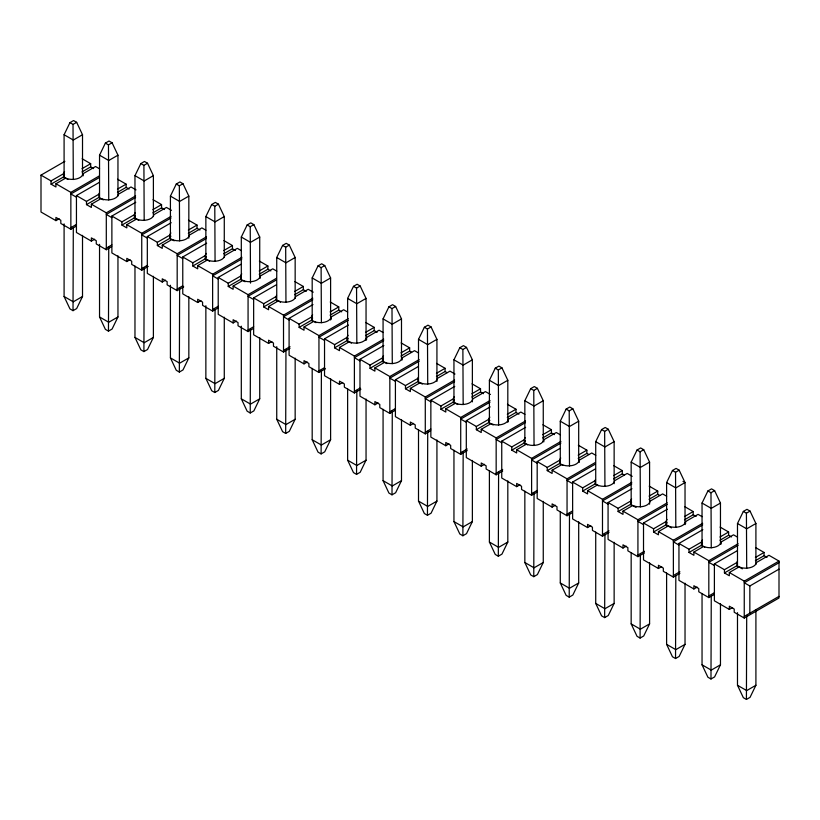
<?xml version="1.0" encoding="UTF-8"?>
<svg xmlns="http://www.w3.org/2000/svg" width="820" height="820" viewBox="0 0 820 820"><rect width="100%" height="100%" fill="white"/><g stroke="black" fill="none" stroke-linecap="round" stroke-linejoin="round"><path stroke-width="1.23" d="M64.093 223.891L64.093 296.491L69.956 308.894L73.021 310.667L73.298 227.929M99.538 244.35L99.538 316.95L105.39 329.363L108.465 331.136L108.742 247.117M134.972 266.09L134.972 337.42L140.835 349.822L143.91 351.595L144.187 267.587M170.416 285.278L170.416 357.879L176.279 370.281L179.344 372.054L179.631 288.045M205.861 305.737L205.861 378.338L211.724 390.75L214.789 392.524L215.065 309.786M241.305 326.196L241.305 398.807L247.158 411.209L250.233 412.983L250.51 328.974M276.74 346.665L276.74 419.266L282.603 431.668L285.678 433.442L285.954 349.433M312.184 368.395L312.184 439.725L318.047 452.138L321.112 453.911L321.399 369.892M347.629 388.864L347.629 460.194L353.492 472.597L356.556 474.37L356.833 390.351M383.073 409.323L383.073 480.653L388.926 493.056L392.001 494.829L392.278 410.82M418.507 429.782L418.507 501.112L424.37 513.525L427.445 515.288L427.722 431.279M453.952 450.241L453.952 521.582L459.815 533.984L462.88 535.757L463.167 451.738M489.396 470.711L489.396 542.04L495.259 554.443L498.324 556.216L498.601 472.207M524.841 491.17L524.841 562.499L530.694 574.902L533.769 576.675L534.045 492.666M560.275 511.629L560.275 582.958L566.138 595.371L569.213 597.144L569.49 513.125M595.72 532.098L595.72 603.428L601.583 615.83L604.647 617.603L604.934 534.865M631.164 552.557L631.164 623.887L637.027 636.289L640.092 638.062L640.369 555.324M666.609 573.016L666.609 644.346L672.461 656.758L675.536 658.532L675.813 575.794M702.043 593.485L702.043 664.815L707.906 677.217L710.981 678.991L711.258 596.253M737.487 612.673L737.487 685.274L743.351 697.676L746.415 699.45L746.702 615.441M64.093 178.032L64.093 134.726L69.956 122.641L73.585 120.55L76.649 122.323L82.512 134.726L82.512 175.49M99.538 198.491L99.538 155.185L105.39 143.1L109.019 141.009L112.094 142.782L117.957 155.185L117.957 195.949M134.972 218.96L134.972 175.654L140.835 163.57L144.463 161.468L147.538 163.241L153.391 175.654L153.391 216.408M82.512 235.35L82.512 296.491L76.649 308.576L73.021 310.667M170.416 239.419L170.416 196.113L176.279 184.028L179.908 181.937L182.973 183.711L188.836 196.113L188.836 238.148M117.957 255.819L117.957 316.95L112.094 329.035L108.465 331.136M205.861 259.878L205.861 216.572L211.724 204.487L215.352 202.397L218.417 204.17L224.28 216.572L224.28 257.337M153.391 276.279L153.391 337.42L147.538 349.505L143.91 351.595M241.305 280.348L241.305 237.041L247.158 224.957L250.787 222.855L253.862 224.629L259.725 237.041L259.725 277.795M188.836 296.737L188.836 357.879L182.973 369.963L179.344 372.054M276.74 300.807L276.74 257.5L282.603 245.416L286.231 243.325L289.306 245.098L295.159 257.5L295.159 298.255M224.28 317.196L224.28 378.338L218.417 390.422L214.789 392.524M312.184 321.266L312.184 277.959L318.047 265.875L321.676 263.784L324.74 265.557L330.603 277.959L330.603 319.995M259.725 337.666L259.725 398.807L253.862 410.892L250.233 412.983M347.629 341.735L347.629 298.418L353.492 286.344L357.12 284.243L360.185 286.016L366.048 298.418L366.048 340.454M295.159 358.125L295.159 419.266L289.306 431.351L285.678 433.442M383.073 362.194L383.073 318.888L388.926 306.803L392.554 304.712L395.63 306.475L401.492 318.888L401.492 359.642M330.603 378.584L330.603 439.725L324.74 451.81L321.112 453.911M418.507 382.653L418.507 339.347L424.37 327.262L427.999 325.171L431.074 326.944L436.927 339.347L436.927 381.382M366.048 399.053L366.048 460.194L360.185 472.279L356.556 474.37M453.952 403.122L453.952 359.806L459.815 347.721L463.443 345.63L466.508 347.403L472.371 359.806L472.371 401.841M401.492 419.512L401.492 480.653L395.63 492.738L392.001 494.829M489.396 423.581L489.396 380.275L495.259 368.19L498.888 366.089L501.953 367.862L507.816 380.275L507.816 422.31M436.927 439.971L436.927 501.112L431.074 513.197L427.445 515.288M524.841 444.04L524.841 400.734L530.694 388.649L534.322 386.558L537.397 388.332L543.26 400.734L543.26 441.498M472.371 460.44L472.371 521.582L466.508 533.656L462.88 535.757M560.275 464.499L560.275 421.193L566.138 409.108L569.767 407.017L572.842 408.79L578.694 421.193L578.694 461.957M507.816 480.899L507.816 542.04L501.953 554.125L498.324 556.216M595.72 483.697L595.72 441.662L601.583 429.577L605.211 427.476L608.276 429.249L614.139 441.662L614.139 483.697M543.26 501.358L543.26 562.499L537.397 574.584L533.769 576.675M631.164 505.427L631.164 462.121L637.027 450.036L640.656 447.945L643.72 449.719L649.583 462.121L649.583 504.156M578.694 521.827L578.694 582.958L572.842 595.043L569.213 597.144M666.609 525.886L666.609 482.58L672.461 470.495L676.09 468.404L679.165 470.178L685.028 482.58L685.028 524.615M614.139 542.286L614.139 603.428L608.276 615.512L604.647 617.603M702.043 546.356L702.043 503.049L707.906 490.965L711.534 488.863L714.609 490.637L720.462 503.049L720.462 543.803M649.583 562.745L649.583 623.887L643.72 635.971L640.092 638.062M737.487 566.815L737.487 523.508L743.351 511.424L746.979 509.333L750.044 511.106L755.907 523.508L755.907 564.262M685.028 583.204L685.028 644.346L679.165 656.43L675.536 658.532M720.462 603.674L720.462 664.815L714.609 676.9L710.981 678.991M755.907 610.121L755.907 685.274L750.044 697.359L746.415 699.45M69.956 122.641L73.021 124.414L76.649 122.323M82.512 134.726L73.298 140.046L64.093 134.726M59.183 218.766L55.934 220.641L41 212.021L41 175.131L64.882 161.335M105.39 143.1L108.465 144.873L112.094 142.782M41 175.131L51.045 180.923L63.54 173.717A10.824 6.252 0 0 1 64.554 171.585M51.045 180.923L51.045 184.151L63.54 176.935A10.824 6.252 0 0 1 64.554 174.803M51.045 184.151L55.934 186.97L55.934 183.752L65.702 178.104A10.783 6.232 0 0 0 76.649 178.893A10.783 6.232 0 0 0 83.066 173.717L95.561 166.511L99.579 168.828M81.99 168.705L90.671 163.692L90.671 166.911L81.99 171.923M117.957 155.185L108.742 160.505L99.538 155.185M55.934 183.752L70.858 192.372L99.087 176.064M99.087 177.684L70.858 193.981L76.444 197.2M94.628 239.225L91.368 241.111L76.444 232.49L76.444 195.59L99.24 182.429M140.835 163.57L143.91 165.343L147.538 163.241M76.444 195.59L86.489 201.392L98.974 194.176A10.824 6.252 0 0 1 99.322 193.089M86.489 201.392L86.489 204.61L98.974 197.405L103.32 199.906M86.489 204.61L91.368 207.429L91.368 204.211L101.137 198.573A10.783 6.232 0 0 0 112.094 199.362A10.783 6.232 0 0 0 118.51 194.176L130.995 186.97L136.028 189.871M117.434 189.164L126.116 184.151L126.116 187.37L117.434 192.382M153.391 175.654L144.187 180.964L134.972 175.654M70.858 227.652L76.444 224.434M55.934 220.641L55.934 217.423L60.813 220.242L60.813 223.46L70.858 229.262L76.291 226.125M91.368 204.211L106.303 212.831L135.618 195.908M135.618 197.517L106.303 214.44L111.879 217.659M130.072 259.694L126.813 261.57L111.879 252.949L111.879 216.049L135.772 202.263M176.279 184.028L179.344 185.802L182.973 183.711M111.879 216.049L121.934 221.851L134.418 214.645A10.824 6.252 0 0 1 135.433 212.513M121.934 221.851L121.934 225.07L134.418 217.864A10.824 6.252 0 0 1 135.433 215.732M121.934 225.07L126.813 227.898L126.813 224.67L136.581 219.032A10.783 6.232 0 0 0 147.528 219.821A10.783 6.232 0 0 0 153.955 214.645L166.439 207.429L171.462 210.33M152.879 209.623L161.56 204.61L161.56 207.839L152.879 212.851M188.836 196.113L179.631 201.433L170.416 196.113M106.303 248.111L111.879 244.893M91.368 241.111L91.368 237.882L96.258 240.701L96.258 243.929L106.303 249.731L111.735 246.594M126.813 224.67L141.747 233.29L171.062 216.367M171.062 217.976L141.747 234.899L147.323 238.128M165.507 280.153L162.257 282.029L147.323 273.409L147.323 236.519L171.216 222.722M211.724 204.487L214.789 206.261L218.417 204.17M147.323 236.519L157.368 242.31L169.863 235.104A10.824 6.252 0 0 1 170.878 232.972M157.368 242.31L157.368 245.539L169.863 238.323A10.824 6.252 0 0 1 170.878 236.191M157.368 245.539L162.257 248.357L162.257 245.139L172.026 239.491A10.783 6.232 0 0 0 182.973 240.28A10.783 6.232 0 0 0 189.399 235.104L201.884 227.898L205.902 230.215M188.313 230.092L197.005 225.07L197.005 228.298L188.313 233.31M82.512 296.491L73.298 301.811L64.093 296.491M224.28 216.572L215.065 221.892L205.861 216.572M141.747 268.581L147.323 265.352M126.813 261.57L126.813 258.351L131.702 261.17L131.702 264.388L141.747 270.19L148.256 266.428M162.257 245.139L177.181 253.749L206.496 236.826M206.496 238.435L177.181 255.368L182.768 258.587M200.951 300.612L197.702 302.498L182.768 293.878L182.768 256.978L206.65 243.181M247.158 224.957L250.233 226.73L253.862 224.629M182.768 256.978L192.813 262.779L205.297 255.563A10.824 6.252 0 0 1 206.322 253.431M192.813 262.779L192.813 265.998L205.297 258.792A10.824 6.252 0 0 1 206.322 256.66M192.813 265.998L197.702 268.816L197.702 265.598L207.46 259.96A10.783 6.232 0 0 0 218.417 260.75A10.783 6.232 0 0 0 224.834 255.563L237.328 248.357L241.346 250.674M223.757 250.551L232.439 245.539L232.439 248.757L223.757 253.769M117.957 316.95L108.742 322.27L99.538 316.95M259.725 237.041L250.51 242.351L241.305 237.041M177.181 289.04L182.768 285.821M162.257 282.029L162.257 278.81L167.136 281.629L167.136 284.847L177.181 290.649L183.7 286.887M197.702 265.598L212.626 274.218L241.941 257.296M241.941 258.905L212.626 275.827L218.212 279.046M236.396 321.071L233.136 322.957L218.212 314.337L218.212 277.437L241.008 264.276M282.603 245.416L285.678 247.189L289.306 245.098M218.212 277.437L228.257 283.238L240.742 276.032A10.824 6.252 0 0 1 241.756 273.901M228.257 283.238L228.257 286.457L240.742 279.251L245.088 281.762M228.257 286.457L233.136 289.286L233.136 286.057L242.904 280.419A10.783 6.232 0 0 0 253.851 281.209A10.783 6.232 0 0 0 260.278 276.032L272.763 268.816L276.791 271.143M259.202 271.01L267.884 265.998L267.884 269.216L259.202 274.239M153.391 337.42L144.187 342.729L134.972 337.42M295.159 257.5L285.954 262.82L276.74 257.5M212.626 309.499L218.212 306.28M197.702 302.498L197.702 299.269L202.581 302.088L202.581 305.317L212.626 311.108L218.058 307.982M233.136 286.057L248.07 294.677L276.299 278.38M276.299 279.989L248.07 296.286L253.646 299.515M271.84 341.54L268.581 343.416L253.646 334.796L253.646 297.896L276.453 284.735M318.047 265.875L321.112 267.648L324.74 265.557M253.646 297.896L263.702 303.697L276.186 296.491A10.824 6.252 0 0 1 276.524 295.395M263.702 303.697L263.702 306.926L276.186 299.71L280.532 302.221M263.702 306.926L268.581 309.745L268.581 306.516L278.349 300.878A10.783 6.232 0 0 0 289.296 301.668A10.783 6.232 0 0 0 295.723 296.491L308.207 289.286L313.23 292.176M294.646 291.469L303.328 286.457L303.328 289.685L294.646 294.698M188.836 357.879L179.631 363.198L170.416 357.879M330.603 277.959L321.399 283.279L312.184 277.959M248.07 329.968L253.646 326.739M233.136 322.957L233.136 319.728L238.025 322.557L238.025 325.776L248.07 331.577L253.503 328.441M268.581 306.516L283.515 315.136L312.83 298.213M312.83 299.823L283.515 316.756L289.091 319.974M307.274 361.999L304.025 363.875L289.091 355.255L289.091 318.365L312.984 304.568M353.492 286.344L356.556 288.107L360.185 286.016M289.091 318.365L299.136 324.166L311.631 316.95A10.824 6.252 0 0 1 312.645 314.818M299.136 324.166L299.136 327.385L311.631 320.179A10.824 6.252 0 0 1 312.645 318.047M299.136 327.385L304.025 330.204L304.025 326.985L313.793 321.348A10.783 6.232 0 0 0 324.74 322.137A10.783 6.232 0 0 0 331.167 316.95L343.652 309.745L347.67 312.061M330.081 311.938L338.762 306.926L338.762 310.144L330.081 315.157M224.28 378.338L215.065 383.657L205.861 378.338M366.048 298.418L356.833 303.738L347.629 298.418M283.515 350.427L290.024 346.665M268.581 343.416L268.581 340.197L273.47 343.016L273.47 346.235L283.515 352.036L290.024 348.274M304.025 326.985L318.949 335.606L348.264 318.672M348.264 320.292L318.949 337.215L324.535 340.433M342.719 382.458L339.47 384.344L324.535 375.724L324.535 338.824L348.418 325.038M388.926 306.803L392.001 308.576L395.63 306.475M324.535 338.824L334.58 344.625L347.065 337.42A10.824 6.252 0 0 1 348.09 335.277M334.58 344.625L334.58 347.844L347.065 340.638A10.824 6.252 0 0 1 348.09 338.506M334.58 347.844L339.47 350.663L339.47 347.444L349.228 341.807A10.783 6.232 0 0 0 360.185 342.596A10.783 6.232 0 0 0 366.601 337.42L379.096 330.204L383.114 332.52M365.525 332.397L374.207 327.385L374.207 330.603L365.525 335.616M259.725 398.807L250.51 404.116L241.305 398.807M401.492 318.888L392.278 324.207L383.073 318.888M318.949 370.886L324.535 367.667M304.025 363.875L304.025 360.656L308.904 363.475L308.904 366.704L318.949 372.495L325.468 368.733M339.47 347.444L354.394 356.064L383.709 339.142M383.709 340.751L354.394 357.674L359.98 360.902M378.163 402.928L374.904 404.803L359.98 396.183L359.98 359.283L383.862 345.497M424.37 327.262L427.445 329.035L431.074 326.944M359.98 359.283L370.025 365.084L382.509 357.879A10.824 6.252 0 0 1 383.524 355.747M370.025 365.084L370.025 368.313L382.509 361.097A10.824 6.252 0 0 1 383.524 358.965M370.025 368.313L374.904 371.132L374.904 367.903L384.672 362.266A10.783 6.232 0 0 0 395.619 363.055A10.783 6.232 0 0 0 402.046 357.879L414.53 350.663L418.548 352.989M400.97 352.856L409.651 347.844L409.651 351.073L400.97 356.085M295.159 419.266L285.954 424.586L276.74 419.266M436.927 339.347L427.722 344.666L418.507 339.347M354.394 391.355L359.98 388.126M339.47 384.344L339.47 381.115L344.349 383.934L344.349 387.163L354.394 392.964L360.913 389.203M374.904 367.903L389.838 376.523L419.153 359.601M419.153 361.21L389.838 378.143L395.414 381.361M413.608 423.386L410.348 425.262L395.414 416.642L395.414 379.752L418.22 366.581M459.815 347.721L462.88 349.494L466.508 347.403M395.414 379.752L405.469 385.554L417.954 378.338A10.824 6.252 0 0 1 418.292 377.251M405.469 385.554L405.469 388.772L417.954 381.566L422.29 384.067M405.469 388.772L410.348 391.591L410.348 388.372L420.117 382.735A10.783 6.232 0 0 0 431.064 383.524A10.783 6.232 0 0 0 437.49 378.338L449.975 371.132L454.997 374.033M436.414 373.325L445.096 368.313L445.096 371.532L436.414 376.544M330.603 439.725L321.399 445.045L312.184 439.725M472.371 359.806L463.167 365.125L453.952 359.806M389.838 411.814L395.414 408.585M374.904 404.803L374.904 401.585L379.793 404.404L379.793 407.622L389.838 413.423L395.271 410.287M410.348 388.372L425.283 396.993L454.598 380.06M454.598 381.679L425.283 398.602L430.859 401.82M449.042 443.845L445.793 445.731L430.859 437.111L430.859 400.211L454.751 386.425M495.259 368.19L498.324 369.963L501.953 367.862M430.859 400.211L440.904 406.013L453.398 398.797A10.824 6.252 0 0 1 454.413 396.665M440.904 406.013L440.904 409.231L453.398 402.025A10.824 6.252 0 0 1 454.413 399.893M440.904 409.231L445.793 412.05L445.793 408.832L455.561 403.194A10.783 6.232 0 0 0 466.508 403.983A10.783 6.232 0 0 0 472.935 398.797L485.419 391.591L490.442 394.492M471.848 393.784L480.53 388.772L480.53 391.991L471.848 397.003M366.048 460.194L356.833 465.504L347.629 460.194M507.816 380.275L498.601 385.584L489.396 380.275M425.283 432.273L430.859 429.055M410.348 425.262L410.348 422.044L415.227 424.862L415.227 428.081L425.283 433.882L430.705 430.756M445.793 408.832L460.717 417.452L490.032 400.529M490.032 402.138L460.717 419.061L466.303 422.29M484.487 464.315L481.237 466.19L466.303 457.57L466.303 420.67L490.186 406.884M530.694 388.649L533.769 390.422L537.397 388.332M466.303 420.67L476.348 426.472L488.833 419.266A10.824 6.252 0 0 1 489.858 417.134M476.348 426.472L476.348 429.7L488.833 422.484A10.824 6.252 0 0 1 489.858 420.352M476.348 429.7L481.237 432.519L481.237 429.29L490.995 423.653A10.783 6.232 0 0 0 501.953 424.442A10.783 6.232 0 0 0 508.369 419.266L520.864 412.05L524.882 414.377M507.293 414.243L515.975 409.231L515.975 412.46L507.293 417.472M401.492 480.653L392.278 485.973L383.073 480.653M543.26 400.734L534.045 406.054L524.841 400.734M460.717 452.732L467.236 448.981M445.793 445.731L445.793 442.503L450.672 445.321L450.672 448.55L460.717 454.352L467.236 450.59M481.237 429.29L496.161 437.911L525.476 420.988M525.476 422.597L496.161 439.52L501.748 442.749M519.931 484.774L516.672 486.649L501.748 478.029L501.748 441.139L525.63 427.343M566.138 409.108L569.213 410.881L572.842 408.79M501.748 441.139L511.793 446.941L524.277 439.725A10.824 6.252 0 0 1 525.292 437.593M511.793 446.941L511.793 450.159L524.277 442.943A10.824 6.252 0 0 1 525.292 440.811M511.793 450.159L516.672 452.978L516.672 449.76L526.44 444.112A10.783 6.232 0 0 0 537.387 444.911A10.783 6.232 0 0 0 543.814 439.725L556.298 432.519L560.316 434.836M542.737 434.713L551.419 429.7L551.419 432.919L542.737 437.931M436.927 501.112L427.722 506.432L418.507 501.112M578.694 421.193L569.49 426.513L560.275 421.193M496.161 473.202L502.68 469.44M481.237 466.19L481.237 462.972L486.116 465.791L486.116 469.009L496.161 474.811L502.68 471.049M516.672 449.76L531.606 458.38L560.921 441.447M560.921 443.066L531.606 459.989L537.182 463.208M555.376 505.233L552.116 507.119L537.182 498.498L537.182 461.598L559.988 448.437M601.583 429.577L604.647 431.351L608.276 429.249M537.182 461.598L547.237 467.4L559.722 460.184A10.824 6.252 0 0 1 560.736 458.052M547.237 467.4L547.237 470.618L559.722 463.413L562.981 465.288M547.237 470.618L552.116 473.437L552.116 470.219L561.884 464.581A10.783 6.232 0 0 0 572.832 465.37A10.783 6.232 0 0 0 579.258 460.184L591.743 452.978L595.761 455.295M578.182 455.172L586.864 450.159L586.864 453.378L578.182 458.39M472.371 521.582L463.167 526.891L453.952 521.582M614.139 441.662L604.934 446.972L595.72 441.662M531.606 493.66L537.182 490.442M516.672 486.649L516.672 483.431L521.561 486.25L521.561 489.468L531.606 495.27L537.038 492.133M552.116 470.219L567.05 478.839L595.279 462.541M595.279 464.151L567.05 480.448L572.626 483.667M590.81 525.702L587.561 527.578L572.626 518.957L572.626 482.057L595.433 468.896M637.027 450.036L640.092 451.81L643.72 449.719M572.626 482.057L582.672 487.859L595.166 480.653A10.824 6.252 0 0 1 595.505 479.556M582.672 487.859L582.672 491.088L595.166 483.872L598.415 485.747M582.672 491.088L587.561 493.906L587.561 490.678L597.329 485.04A10.783 6.232 0 0 0 608.276 485.829A10.783 6.232 0 0 0 614.703 480.653L627.187 473.437L632.21 476.338M613.616 475.631L622.298 470.618L622.298 473.847L613.616 478.859M507.816 542.04L498.601 547.36L489.396 542.04M649.583 462.121L640.369 467.441L631.164 462.121M567.05 514.119L572.626 510.901M552.116 507.119L552.116 503.89L556.995 506.709L556.995 509.937L567.05 515.739L572.473 512.602M587.561 490.678L602.485 499.298L631.8 482.375M631.8 483.984L602.485 500.907L608.071 504.136M626.255 546.161L622.995 548.037L608.071 539.416L608.071 502.527L631.953 488.73M672.461 470.495L675.536 472.269L679.165 470.178M608.071 502.527L618.116 508.318L630.601 501.112A10.824 6.252 0 0 1 631.625 498.98M618.116 508.318L618.116 511.547L630.601 504.331A10.824 6.252 0 0 1 631.625 502.199M618.116 511.547L622.995 514.365L622.995 511.147L632.763 505.499A10.783 6.232 0 0 0 643.72 506.288A10.783 6.232 0 0 0 650.137 501.112L662.632 493.906L666.65 496.223M649.061 496.1L657.742 491.088L657.742 494.306L649.061 499.318M543.26 562.499L534.045 567.819L524.841 562.499M602.485 534.589L609.004 530.827M587.561 527.578L587.561 524.359L592.44 527.178L592.44 530.396L602.485 536.198L609.004 532.436M622.995 511.147L637.929 519.757L667.244 502.834M667.244 504.443L637.929 521.376L643.515 524.595M661.699 566.62L658.439 568.506L643.515 559.886L643.515 522.986L667.398 509.189M707.906 490.965L710.981 492.738L714.609 490.637M643.515 522.986L653.56 528.787L666.045 521.571A10.824 6.252 0 0 1 667.06 519.439M653.56 528.787L653.56 532.006L666.045 524.8A10.824 6.252 0 0 1 667.06 522.668M653.56 532.006L658.439 534.824L658.439 531.606L668.208 525.968A10.783 6.232 0 0 0 679.155 526.758A10.783 6.232 0 0 0 685.582 521.571L698.066 514.365L702.084 516.682M684.505 516.559L693.187 511.547L693.187 514.765L684.505 519.778M578.694 582.958L569.49 588.278L560.275 582.958M720.462 503.049L711.258 508.359L702.043 503.049M637.929 555.048L644.448 551.286M622.995 548.037L622.995 544.818L627.884 547.637L627.884 550.855L637.929 556.657L644.448 552.895M658.439 531.606L673.374 540.226L702.689 523.303M702.689 524.913L673.374 541.835L678.95 545.054M697.143 587.079L693.884 588.965L678.95 580.345L678.95 543.445L702.842 529.659M743.351 511.424L746.415 513.197L750.044 511.106M678.95 543.445L689.005 549.246L701.489 542.04A10.824 6.252 0 0 1 702.504 539.909M689.005 549.246L689.005 552.465L701.489 545.259A10.824 6.252 0 0 1 702.504 543.127M689.005 552.465L693.884 555.294L693.884 552.065L703.652 546.428A10.783 6.232 0 0 0 714.599 547.217A10.783 6.232 0 0 0 721.026 542.04L733.51 534.824L737.528 537.151M719.95 537.018L728.631 532.006L728.631 535.234L719.95 540.247M614.139 603.428L604.934 608.737L595.72 603.428M755.907 523.508L746.702 528.828L737.487 523.508M673.374 575.507L679.882 571.745M658.439 568.506L658.439 565.277L663.329 568.096L663.329 571.325L673.374 577.116L679.882 573.364M693.884 552.065L708.818 560.685L738.133 543.762M738.133 545.372L708.818 562.294L714.394 565.523M732.578 607.548L729.328 609.424L714.394 600.804L714.394 563.904L737.2 550.743M714.394 563.904L724.439 569.705L736.934 562.499A10.824 6.252 0 0 1 737.272 561.403M724.439 569.705L724.439 572.934L736.934 565.718L742.356 568.854M724.439 572.934L729.328 575.753L729.328 572.524L739.097 566.886A10.783 6.232 0 0 0 750.044 567.676A10.783 6.232 0 0 0 756.46 562.499L768.955 555.294L779 561.085L779 597.985L744.252 618.044L734.207 612.243L734.207 609.024L729.328 606.205L729.328 609.424M755.384 557.477L764.066 552.465L764.066 555.693L755.384 560.706M649.583 623.887L640.369 629.207L631.164 623.887M708.818 595.976L714.394 592.747M693.884 588.965L693.884 585.736L698.763 588.565L698.763 591.784L708.818 597.585L714.24 594.449M729.328 572.524L744.252 581.144L779 561.085M779 562.704L744.252 582.764L749.839 585.982L779 569.141M685.028 644.346L675.813 649.665L666.609 644.346M744.252 616.435L779 596.376M720.462 664.815L711.258 670.124L702.043 664.815M755.907 685.274L746.702 690.594L737.487 685.274M682.978 481.401L685.028 482.58L675.813 487.9L666.609 482.58M82.143 158.762L90.671 163.692M117.588 179.221L126.116 184.151M153.022 199.69L161.56 204.61M188.467 220.149L197.005 225.07M223.911 240.608L232.439 245.539M259.356 261.078L267.884 265.998M294.79 281.537L303.328 286.457M330.234 301.996L338.762 306.926M365.679 322.455L374.207 327.385M401.123 342.924L409.651 347.844M436.558 363.383L445.096 368.313M472.002 383.842L480.53 388.772M507.447 404.311L515.975 409.231M542.891 424.77L551.419 429.7M578.326 445.229L586.864 450.159M613.77 465.698L622.298 470.618M649.214 486.157L657.742 491.088M684.659 506.616L693.187 511.547M720.093 527.086L728.631 532.006M755.538 547.545L764.066 552.465M90.671 166.911L93.603 168.602M126.116 187.37L129.047 189.061M161.56 207.839L164.492 209.53M197.005 228.298L199.926 229.989M232.439 248.757L235.371 250.448M267.884 269.216L270.815 270.918M303.328 289.685L306.26 291.377M338.762 310.144L341.694 311.836M374.207 330.603L377.138 332.295M409.651 351.073L411.609 352.2M445.096 371.532L447.043 372.659M480.53 391.991L483.462 393.682M515.975 412.46L518.906 414.151M551.419 432.919L554.351 434.61M586.864 453.378L588.811 454.505M622.298 473.847L624.256 474.975M657.742 494.306L659.7 495.434M693.187 514.765L696.118 516.457M728.631 535.234L731.563 536.926M764.066 555.693L766.997 557.385M67.875 179.447L63.54 176.935L63.54 173.717M138.764 220.375L134.418 217.864L134.418 214.645M174.199 240.834L169.863 238.323L169.863 235.104M209.643 261.293L205.297 258.792L205.297 255.563M315.966 322.68L311.631 320.179L311.631 316.95M351.411 343.139L347.065 340.638L347.065 337.42M386.856 363.608L382.509 361.097L382.509 357.879M457.734 404.526L453.398 402.025L453.398 398.797M493.179 424.996L488.833 422.484L488.833 419.266M527.537 444.829L524.277 442.943L524.277 439.725M636.033 507.467L630.601 504.331L630.601 501.112M671.477 527.926L666.045 524.8L666.045 521.571M704.749 547.135L701.489 545.259L701.489 542.04M746.415 513.197L746.702 568.311M710.981 492.738L711.258 547.852M675.536 472.269L675.813 527.383M640.092 451.81L640.369 506.924M604.647 431.351L604.934 486.465M569.213 410.881L569.49 465.996M533.769 390.422L534.045 445.537M498.324 369.963L498.601 425.078M462.88 349.494L463.167 404.608M427.445 329.035L427.722 384.149M392.001 308.576L392.278 363.69M356.556 288.107L356.833 343.231M321.112 267.648L321.399 322.762M285.678 247.189L285.954 302.303M250.233 226.73L250.51 283.115M214.789 206.261L215.065 261.375M179.344 185.802L179.631 240.916M143.91 165.343L144.187 220.457M108.465 144.873L108.742 199.988M73.021 124.414L73.298 179.529M749.839 585.982L749.839 613.216M744.252 581.144L744.252 618.044M736.934 562.499L736.934 565.718M721.026 542.04L721.026 544.183M708.818 560.685L708.818 597.585M685.582 521.571L685.582 523.724M673.374 540.226L673.374 577.116M637.929 519.757L637.929 556.657M602.485 499.298L602.485 536.198M595.166 480.653L595.166 483.872M579.258 460.184L579.258 462.336M567.05 478.839L567.05 515.739M559.722 460.184L559.722 463.413M543.814 439.725L543.814 441.877M531.606 458.38L531.606 495.27M508.369 419.266L508.369 421.408M496.161 437.911L496.161 474.811M460.717 417.452L460.717 454.352M425.283 396.993L425.283 433.882M417.954 378.338L417.954 381.566M402.046 357.879L402.046 360.021M389.838 376.523L389.838 413.423M366.601 337.42L366.601 339.562M354.394 356.064L354.394 392.964M331.167 316.95L331.167 319.103M318.949 335.606L318.949 372.495M283.515 315.136L283.515 352.036M276.186 296.491L276.186 299.71M260.278 276.032L260.278 278.175M248.07 294.677L248.07 331.577M240.742 276.032L240.742 279.251M212.626 274.218L212.626 311.108M177.181 253.749L177.181 290.649M141.747 233.29L141.747 270.19M106.303 212.831L106.303 249.731M98.974 194.176L98.974 197.405M83.066 173.717L83.066 175.869M70.858 192.372L70.858 229.262"/></g></svg>
